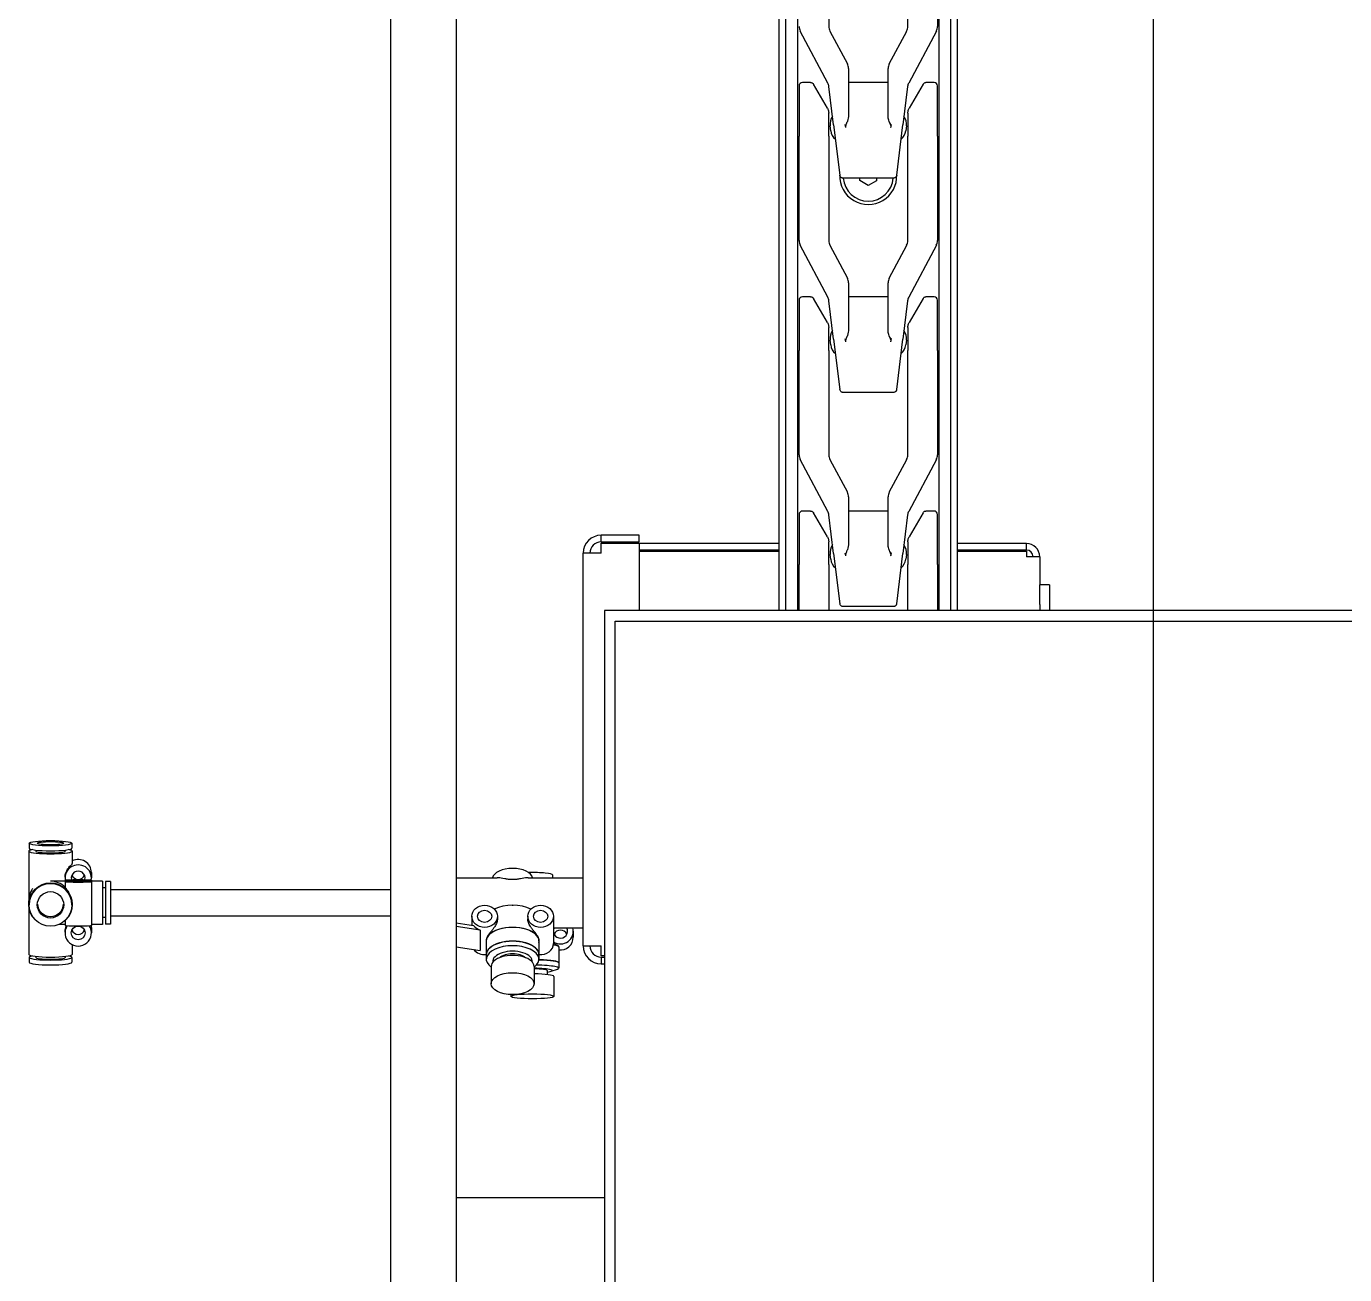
# Model space of a CAD drawing. Extents: x -3873 to 164127, y 7129 to 96529.
# Drawn here: x 42699 to 43099, y 41599.1 to 41977.8 of the extents above; entities that cross this region are included whole.
import ezdxf

# ---------------------------------------------------------------- set-up
doc = ezdxf.new("R2010")
doc.units = 0
for name, color, linetype in [('LAYOUT', 90, 'CONTINUOUS'), ('LAYOUT existing', 8, 'CONTINUOUS'), ('LAYOUT-KROMEKA', 1, 'CONTINUOUS')]:
    doc.layers.add(name, color=color, linetype=linetype)

# ---------------------------------------------------------------- blocks, each defined once
blk = doc.blocks.new('A$Ccf7c2aec')
at = {"layer": 'LAYOUT-KROMEKA'}
for p, q in [((3417.96, 1045.7), (3416.47, 1045.7)), ((3433.98, 1045.8), (3418.86, 1045.8)), ((3433.9, 1045.7), (3433.95, 1045.7)), ((3433.98, 1045.8), (3435.09, 1045.8)), ((3450.21, 1045.8), (3435.09, 1045.8)), ((3452.59, 1045.7), (3451.1, 1045.7)), ((3418.25, 1043.68), (3417.96, 1043.68)), ((3450.52, 1043.68), (3450.21, 1043.68)), ((3427.93, 1034.8), (3427.93, 1036.56)), ((3441.13, 1023.4), (3441.13, 1038.97)), ((3417.96, 1032.7), (3416.47, 1032.7)), ((3418.25, 1034.73), (3417.96, 1034.73)), ((3421.83, 1032.6), (3418.86, 1032.6)), ((3425.59, 1034.8), (3425.38, 1034.8)), ((3429.06, 1034.8), (3427.64, 1034.8)), ((3433.9, 1032.7), (3433.95, 1032.7)), ((3433.98, 1032.6), (3434.11, 1032.6)), ((3440.83, 1034.8), (3439.16, 1034.8)), ((3441.42, 1034.8), (3441.13, 1034.8)), ((3442.26, 1034.8), (3442.05, 1034.8)), ((3450.21, 1032.6), (3446.41, 1032.6)), ((3450.52, 1034.73), (3450.21, 1034.73)), ((3452.59, 1032.7), (3451.1, 1032.7)), ((3427.02, 1026.8), (3425.38, 1026.8)), ((3440.83, 1026.8), (3427.64, 1026.8)), ((3427.93, 1023.4), (3427.93, 1026.8)), ((3441.42, 1026.8), (3441.13, 1026.8)), ((3443.69, 1026.8), (3442.05, 1026.8)), ((3441.13, 1023.4), (3427.93, 1023.4)), ((3441.03, 1022.5), (3428.03, 1022.5)), ((3428.03, 1021), (3428.03, 1022.5)), ((3441.03, 1021), (3428.03, 1021)), ((3430.06, 1022.5), (3430.06, 1023.4)), ((3430.53, 1021), (3430.53, 936.1)), ((3438.53, 1021), (3438.53, 936.1)), ((3439.01, 1022.5), (3439.01, 1023.4)), ((3441.03, 1021), (3441.03, 1022.5)), ((3875.03, 936.1), (2775.03, 936.1)), ((3875.03, 916.1), (2775.03, 916.1)), ((3345.03, 871.1), (3345.03, 916.1)), ((3421.17, 916.1), (3420.07, 908.84)), ((3426.22, 908.84), (3427.32, 916.1)), ((3428.46, 916.1), (3427.66, 910.86)), ((3442.13, 916.1), (3442.13, 903.69)), ((3426.22, 908.84), (3420.07, 908.84)), ((3430.42, 911.4), (3427.74, 911.4)), ((3415.22, 905.5), (3409.98, 905.5)), ((3418.74, 907), (3417.39, 907)), ((3422.94, 907), (3418.82, 907)), ((3422.97, 907.05), (3422.94, 907.05)), ((3430.42, 903.6), (3429.68, 903.6)), ((3406.66, 899.5), (3406.13, 899.5)), ((3415.22, 892.5), (3409.98, 892.5)), ((3430.42, 894.4), (3429.68, 894.4)), ((3442.13, 894.31), (3442.13, 877.57)), ((3413.97, 888.5), (3412.73, 888.5)), ((3418.74, 891), (3417.39, 891)), ((3422.94, 891), (3418.82, 891)), ((3422.97, 890.95), (3422.94, 890.95)), ((3412.19, 886.5), (3406.13, 886.5)), ((3413.75, 887.32), (3414.4, 885.42)), ((3416.26, 885), (3414.7, 885)), ((3421.12, 885), (3416.36, 885)), ((3421.15, 884.95), (3421.12, 884.95)), ((3430.42, 886.6), (3422.16, 886.6)), ((3426.93, 886.6), (3426.93, 877.57)), ((3442.98, 886.9), (3442.13, 886.9)), ((3425.93, 880.6), (3424.06, 880.6)), ((3421.43, 877.57), (3421.43, 872.17)), ((3421.43, 877.57), (3540.63, 877.57)), ((3540.63, 872.17), (3540.63, 877.57)), ((3418.03, 872.17), (3416.03, 872.17)), ((3416.03, 872.17), (3416.03, 871.1)), ((3418.03, 872.17), (3418.03, 871.1)), ((3418.39, 871.1), (3418.39, 872.17)), ((3418.39, 872.17), (3421.43, 872.17)), ((3540.63, 872.17), (3543.68, 872.17)), ((3543.68, 872.17), (3543.68, 860.57)), ((3544.03, 872.17), (3544.03, 860.57)), ((3544.03, 872.17), (3546.03, 872.17)), ((3546.03, 860.57), (3546.03, 872.17)), ((3523.21, 871.1), (2763.21, 871.1)), ((3523.21, 321.1), (3523.21, 871.1)), ((2766.46, 867.85), (3519.96, 867.85)), ((3519.96, 867.85), (3519.96, 324.35)), ((3543.68, 860.57), (3523.21, 860.57)), ((3541.18, 860.57), (3541.18, 818.1)), ((3541.53, 818.1), (3541.53, 860.57)), ((3543.53, 818.1), (3543.53, 860.57)), ((3544.03, 860.57), (3546.03, 860.57)), ((3523.21, 818.1), (3881.03, 818.1)), ((3523.21, 816.1), (3881.03, 816.1)), ((3885.03, 812.6), (3523.21, 812.6)), ((3523.21, 812.1), (3537.13, 812.1)), ((3552.38, 812.1), (3537.13, 812.1)), ((3570.43, 812.1), (3602.13, 812.1)), ((3617.38, 812.1), (3602.13, 812.1)), ((3635.43, 812.1), (3667.13, 812.1)), ((3682.38, 812.1), (3667.13, 812.1)), ((3553.25, 803.36), (3569.02, 811.75)), ((3553.38, 808.59), (3553.38, 811.1)), ((3618.25, 803.36), (3634.02, 811.75)), ((3618.38, 808.59), (3618.38, 811.1)), ((3683.25, 803.36), (3699.02, 811.75)), ((3683.38, 808.59), (3683.38, 811.1)), ((3545.58, 803.5), (3552.88, 807.72)), ((3610.58, 803.5), (3617.88, 807.72)), ((3675.58, 803.5), (3682.88, 807.72)), ((3537.13, 803.1), (3523.21, 803.1)), ((3540.51, 801.6), (3525.26, 799.73)), ((3537.13, 803.1), (3544.08, 803.1)), ((3538.76, 802.49), (3540.24, 802.67)), ((3540.51, 801.6), (3552.21, 803.03)), ((3569.02, 802.75), (3559.06, 797.45)), ((3602.13, 803.1), (3570.43, 803.1)), ((3605.51, 801.6), (3590.26, 799.73)), ((3602.13, 803.1), (3609.08, 803.1)), ((3603.76, 802.49), (3605.24, 802.67)), ((3605.51, 801.6), (3617.21, 803.03)), ((3634.02, 802.75), (3624.06, 797.45)), ((3667.13, 803.1), (3635.43, 803.1)), ((3670.51, 801.6), (3655.26, 799.73)), ((3667.13, 803.1), (3674.08, 803.1)), ((3668.76, 802.49), (3670.24, 802.67)), ((3670.51, 801.6), (3682.21, 803.03)), ((3699.02, 802.75), (3689.06, 797.45)), ((3732.13, 803.1), (3700.43, 803.1)), ((3524.38, 783.47), (3524.38, 798.73)), ((3557.65, 797.1), (3543.53, 797.1)), ((3553.38, 785.1), (3553.38, 797.1)), ((3589.38, 783.47), (3589.38, 798.73)), ((3622.65, 797.1), (3608.53, 797.1)), ((3618.38, 785.1), (3618.38, 797.1)), ((3654.38, 783.47), (3654.38, 798.73)), ((3687.65, 797.1), (3673.53, 797.1)), ((3683.38, 785.1), (3683.38, 797.1)), ((3652.15, 791.17), (3653.65, 793.63)), ((3653.65, 793.63), (3654.38, 793.62)), ((3653.53, 788.64), (3652.15, 791.17)), ((3654.38, 788.61), (3653.53, 788.64)), ((3543.53, 785.1), (3557.65, 785.1)), ((3559.06, 784.75), (3569.02, 779.45)), ((3608.53, 785.1), (3622.65, 785.1)), ((3624.06, 784.75), (3634.02, 779.45)), ((3673.53, 785.1), (3687.65, 785.1)), ((3689.06, 784.75), (3699.02, 779.45)), ((3525.26, 782.47), (3540.51, 780.6)), ((3552.21, 779.17), (3540.51, 780.6)), ((3590.26, 782.47), (3605.51, 780.6)), ((3617.21, 779.17), (3605.51, 780.6)), ((3655.26, 782.47), (3670.51, 780.6)), ((3682.21, 779.17), (3670.51, 780.6)), ((3523.21, 779.1), (3537.13, 779.1)), ((3544.08, 779.1), (3537.13, 779.1)), ((3540.24, 779.53), (3538.76, 779.71)), ((3552.88, 774.48), (3545.58, 778.7)), ((3569.02, 770.45), (3553.25, 778.84)), ((3570.43, 779.1), (3602.13, 779.1)), ((3609.08, 779.1), (3602.13, 779.1)), ((3605.24, 779.53), (3603.76, 779.71)), ((3617.88, 774.48), (3610.58, 778.7)), ((3634.02, 770.45), (3618.25, 778.84)), ((3635.43, 779.1), (3667.13, 779.1)), ((3674.08, 779.1), (3667.13, 779.1)), ((3670.24, 779.53), (3668.76, 779.71)), ((3682.88, 774.48), (3675.58, 778.7)), ((3699.02, 770.45), (3683.25, 778.84)), ((3700.43, 779.1), (3732.13, 779.1)), ((3553.38, 771.1), (3553.38, 773.61)), ((3618.38, 771.1), (3618.38, 773.61)), ((3683.38, 771.1), (3683.38, 773.61)), ((3537.13, 770.1), (3523.21, 770.1)), ((3523.21, 769.6), (3885.03, 769.6)), ((3537.13, 770.1), (3552.38, 770.1)), ((3602.13, 770.1), (3570.43, 770.1)), ((3602.13, 770.1), (3617.38, 770.1)), ((3667.13, 770.1), (3635.43, 770.1)), ((3667.13, 770.1), (3682.38, 770.1)), ((3732.13, 770.1), (3700.43, 770.1)), ((3523.21, 766.1), (3881.03, 766.1)), ((3881.03, 764.1), (3523.21, 764.1)), ((3541.18, 764.1), (3541.18, 743.1)), ((3541.53, 743.1), (3541.53, 764.1)), ((3543.53, 743.1), (3543.53, 764.1)), ((3539.53, 739.1), (3539.53, 743.1)), ((3541.18, 743.1), (3539.53, 743.1)), ((3541.53, 743.1), (3543.53, 743.1)), ((3525.03, 739.1), (3523.21, 739.1)), ((3525.03, 736.1), (3523.21, 736.1)), ((3525.03, 739.1), (3531.03, 739.1)), ((3531.03, 736.1), (3525.03, 736.1)), ((3531.03, 736.1), (3531.03, 739.1)), ((3539.53, 739.1), (3531.03, 739.1))]:
    blk.add_line(p, q, dxfattribs=at)
for centre, radius, start, end in [((3421.43, 872.17), 5.4, 90, 180), ((3540.63, 872.17), 5.4, 0, 90), ((3421.43, 872.17), 3.4, 90, 180), ((3540.63, 872.17), 3.4, 0, 90), ((3552.38, 811.1), 1, 0, 90), ((3570.43, 809.1), 3, 90, 118), ((3617.38, 811.1), 1, 0, 90), ((3635.43, 809.1), 3, 90, 118), ((3682.38, 811.1), 1, 0, 90), ((3700.43, 809.1), 3, 90, 118), ((3539.25, 798.52), 4, 96.9958, 140.527), ((3540.73, 798.7), 4, 53.4646, 96.9958), ((3551.84, 806.01), 3, 276.9958, 298), ((3570.43, 800.1), 3, 90, 118), ((3604.25, 798.52), 4, 96.9958, 140.527), ((3605.73, 798.7), 4, 53.4646, 96.9958), ((3616.84, 806.01), 3, 276.9958, 298), ((3635.43, 800.1), 3, 90, 118), ((3669.25, 798.52), 4, 96.9958, 140.527), ((3670.73, 798.7), 4, 53.4646, 96.9958), ((3681.84, 806.01), 3, 276.9958, 298), ((3700.43, 800.1), 3, 90, 118), ((3557.65, 800.1), 3, 270, 298), ((3622.65, 800.1), 3, 270, 298), ((3655.03, 791.1), 8.65, 87.612, 272.388), ((3655.03, 791.1), 7.62, 94.8934, 265.1066), ((3687.65, 800.1), 3, 270, 298), ((3557.65, 782.1), 3, 62, 90), ((3622.65, 782.1), 3, 62, 90), ((3687.65, 782.1), 3, 62, 90), ((3539.25, 783.68), 4, 219.473, 263.0042), ((3540.73, 783.5), 4, 263.0042, 306.5354), ((3604.25, 783.68), 4, 219.473, 263.0042), ((3605.73, 783.5), 4, 263.0042, 306.5354), ((3669.25, 783.68), 4, 219.473, 263.0042), ((3670.73, 783.5), 4, 263.0042, 306.5354), ((3551.84, 776.19), 3, 62, 83.0042), ((3570.43, 782.1), 3, 242, 270), ((3616.84, 776.19), 3, 62, 83.0042), ((3635.43, 782.1), 3, 242, 270), ((3681.84, 776.19), 3, 62, 83.0042), ((3700.43, 782.1), 3, 242, 270), ((3552.38, 771.1), 1, 270, 0), ((3570.43, 773.1), 3, 242, 270), ((3617.38, 771.1), 1, 270, 0), ((3635.43, 773.1), 3, 242, 270), ((3682.38, 771.1), 1, 270, 0), ((3700.43, 773.1), 3, 242, 270), ((3539.53, 743.1), 4, 270, 0), ((3539.53, 743.1), 2, 270, 0)]:
    blk.add_arc(centre, radius, start, end, dxfattribs=at)
for centre, major_axis, ratio, start_param, end_param in [((3416.47, 1039.2), (0, -6.5), 0.124236, 3.141593, 6.283185), ((3417.96, 1039.2), (0, -6.5), 0.124236, 2.572443, 6.852335), ((3418.86, 1039.2), (0, -6.6), 0.124236, 3.141593, 6.283185), ((3433.95, 1039.2), (0, 6.5), 0.999386, 3.141593, 6.283185), ((3435.09, 1039.2), (0, 6.6), 0.999386, 5.674988, 6.283185), ((3450.21, 1039.2), (0, -6.6), 0.124236, 2.549181, 6.875597), ((3451.1, 1039.2), (0, -6.5), 0.124236, 3.141593, 6.283185), ((3417.96, 1039.2), (0, -4.47), 0.124236, 3.141593, 6.283185), ((3434.39, 1039.2), (0, 4), 0.999386, 0.062249, 3.079344), ((3450.21, 1039.2), (0, -4.47), 0.124236, 3.141593, 6.283185), ((3434.53, 1039.2), (-4.75, -4.75), 0.965567, 1.60895, 2.338678), ((3434.53, 1039.2), (-4.75, 4.75), 0.965567, 3.909474, 3.944507), ((3425.38, 1030.8), (0, 4), 0.992253, 5.69945, 10.008513), ((3427.02, 1030.8), (0, -2.1), 0.992253, 3.546034, 5.878744), ((3427.64, 1030.8), (0, -4), 0.035026, 3.141593, 6.283185), ((3442.05, 1030.8), (0, -4), 0.992253, 6.130541, 9.577422), ((3442.05, 1030.8), (0, 2.1), 0.992253, 2.897179, 6.527599), ((3443.69, 1030.8), (0, -2.1), 0.992253, 3.546034, 5.878744), ((3443.69, 1030.8), (0, -4), 0.992253, 0, 2.037562), ((3427.02, 1030.8), (0, -4), 0.992253, 0, 0.152644), ((3417.39, 899), (0, -8), 0.512775, 5.660817, 10.047146), ((3422.16, 907.5), (0, -3.9), 0.858523, 3.708384, 4.840948), ((3429.37, 907.5), (0, -3.9), 0.858523, 3.676113, 4.361267), ((3415.22, 899), (0, -6.5), 0.512775, 0, 3.141593), ((3416.76, 899), (0, -5.99), 0.512775, 6.206598, 9.501365), ((3418.74, 899), (0, -8), 0.512775, 0, 3.141593), ((3418.82, 899), (0, -8), 0.512775, 6.272721, 9.435242), ((3422.94, 899), (0, -8.05), 0.512775, 6.171672, 9.536291), ((3422.94, 899), (0, -8), 0.512775, 0, 3.141593), ((3429.64, 899), (0, 8.05), 0.512775, 3.949313, 5.475465), ((3441.83, 899), (0, -6.1), 0.512775, 0.096879, 3.044714), ((3416.76, 899), (0, 4.5), 0.512775, 3.637993, 5.786785), ((3412.19, 893), (0, -6.5), 0.11603, 0, 1.493797), ((3413.97, 893), (0, -5.99), 0.11603, 5.561522, 7.770473), ((3413.97, 893), (0, -4.5), 0.11603, 0, 1.459455), ((3442.98, 893), (0, -6.1), 0.11603, 0, 1.747089), ((3414.7, 893), (0, -8), 0.11603, 5.956446, 7.701611), ((3416.26, 893), (0, -8), 0.11603, 0, 1.319767), ((3416.36, 893), (0, -8), 0.11603, 6.229658, 7.601843), ((3422.16, 890.5), (0, -3.9), 0.858523, 4.58383, 6.283185), ((3424.06, 884.5), (0, -3.9), 0.993246, 4.58383, 6.283185), ((3421.12, 893), (0, -8.05), 0.11603, 6.171672, 6.942686), ((3421.12, 893), (0, -8), 0.11603, 0, 0.651713), ((3425.93, 884.5), (0, -3.9), 0.993246, 4.143779, 6.544596), ((3425.93, 884.5), (0, -2.15), 0.993246, 3.357678, 6.771122), ((3424.06, 884.5), (0, 2.15), 0.993246, 3.594287, 5.830491), ((3425.93, 884.5), (0, 2.15), 0.993246, 5.795249, 6.0671)]:
    blk.add_ellipse(centre, major_axis=major_axis, ratio=ratio, start_param=start_param, end_param=end_param, dxfattribs=at)
for centre, major_axis, ratio in [((3433.98, 1039.2), (0, -6.6), 0.999386), ((3433.9, 1039.2), (0, -6.5), 0.999386), ((3452.59, 1039.2), (0, -6.5), 0.124236), ((3433.9, 1039.2), (0, 4), 0.999386), ((3452.59, 1039.2), (0, 4), 0.124236), ((3425.38, 1030.8), (0, 2.1), 0.992253), ((3440.83, 1030.8), (0, -4), 0.035026), ((3440.83, 1030.8), (0, -2.1), 0.035026), ((3441.42, 1030.8), (0, -4), 0.035026), ((3441.42, 1030.8), (0, -2.1), 0.035026), ((3430.42, 907.5), (0, -3.9), 0.858523), ((3430.42, 907.5), (0, -2.15), 0.858523), ((3409.98, 899), (0, 6.5), 0.512775), ((3406.13, 893), (0, 6.5), 0.11603), ((3430.42, 890.5), (0, -3.9), 0.858523), ((3430.42, 890.5), (0, -2.15), 0.858523)]:
    blk.add_ellipse(centre, major_axis=major_axis, ratio=ratio, dxfattribs=at)
for points, knots in [([(3425.59, 1034.8), (3425.92, 1034.8), (3426.29, 1034.75), (3426.98, 1034.57), (3427.3, 1034.44), (3427.57, 1034.3)], [2.113186, 2.113186, 2.113186, 2.113186, 2.2147965, 2.2147965, 2.3143861, 2.3143861, 2.3143861, 2.3143861]), ([(3434.11, 1032.6), (3434.72, 1032.6), (3435.38, 1032.69), (3436.61, 1033.05), (3437.18, 1033.33), (3437.82, 1033.72), (3438, 1033.84), (3438.32, 1034.08), (3438.46, 1034.19), (3438.75, 1034.43), (3438.89, 1034.57), (3439.09, 1034.75), (3439.14, 1034.8), (3439.16, 1034.8)], [2.8175813, 2.8175813, 2.8175813, 2.8175813, 3.0001416, 3.0001416, 3.1827019, 3.1827019, 3.2507288, 3.2507288, 3.3187556, 3.3187556, 3.4203661, 3.4203661, 3.5219766, 3.5219766, 3.5219766, 3.5219766]), ([(3442.26, 1034.8), (3442.59, 1034.8), (3442.96, 1034.75), (3443.65, 1034.57), (3443.98, 1034.43), (3444.45, 1034.19), (3444.64, 1034.08), (3444.98, 1033.84), (3445.13, 1033.72), (3445.59, 1033.33), (3445.84, 1033.05), (3446.21, 1032.69), (3446.34, 1032.6), (3446.41, 1032.6)], [2.113186, 2.113186, 2.113186, 2.113186, 2.2147965, 2.2147965, 2.316407, 2.316407, 2.3844338, 2.3844338, 2.4524607, 2.4524607, 2.635021, 2.635021, 2.8175813, 2.8175813, 2.8175813, 2.8175813]), ([(3429.68, 903.6), (3429.32, 903.6), (3428.92, 903.67), (3428.11, 903.95), (3427.71, 904.16), (3427.11, 904.53), (3426.84, 904.72), (3426.35, 905.09), (3426.12, 905.28), (3425.34, 905.92), (3424.83, 906.34), (3423.86, 906.91), (3423.39, 907.05), (3422.97, 907.05)], [0.9292889, 0.9292889, 0.9292889, 0.9292889, 1.0543521, 1.0543521, 1.1794153, 1.1794153, 1.2682492, 1.2682492, 1.3570831, 1.3570831, 1.6078304, 1.6078304, 1.8585778, 1.8585778, 1.8585778, 1.8585778]), ([(3442.13, 894.31), (3442.13, 894.43), (3442.13, 894.56), (3442.08, 895.22), (3441.94, 895.88), (3441.74, 896.98), (3441.68, 897.37), (3441.58, 898.17), (3441.55, 898.58), (3441.55, 899.42), (3441.58, 899.83), (3441.68, 900.63), (3441.74, 901.02), (3441.94, 902.12), (3442.08, 902.78), (3442.13, 903.44), (3442.13, 903.57), (3442.13, 903.69)], [1.409638, 1.409638, 1.409638, 1.409638, 1.470967, 1.470967, 1.72143, 1.72143, 1.846662, 1.846662, 1.971894, 1.971894, 2.097126, 2.097126, 2.222358, 2.222358, 2.472822, 2.472822, 2.53415, 2.53415, 2.53415, 2.53415]), ([(3433.77, 899.13), (3433.77, 899.09), (3433.77, 899.04), (3433.77, 898.96), (3433.77, 898.91), (3433.77, 898.87)], [1.95876817, 1.95876817, 1.95876817, 1.95876817, 1.97189415, 1.97189415, 1.98502012, 1.98502012, 1.98502012, 1.98502012]), ([(3422.97, 890.95), (3423.39, 890.95), (3423.86, 891.09), (3424.83, 891.66), (3425.34, 892.08), (3426.12, 892.72), (3426.35, 892.91), (3426.84, 893.28), (3427.11, 893.47), (3427.71, 893.84), (3428.11, 894.05), (3428.92, 894.33), (3429.32, 894.4), (3429.68, 894.4)], [3.7171555, 3.7171555, 3.7171555, 3.7171555, 3.9679029, 3.9679029, 4.2186502, 4.2186502, 4.3074841, 4.3074841, 4.396318, 4.396318, 4.5213812, 4.5213812, 4.6464444, 4.6464444, 4.6464444, 4.6464444]), ([(3421.15, 884.95), (3421.25, 884.95), (3421.36, 885.09), (3421.68, 885.66), (3421.9, 886.08), (3422.28, 886.57), (3422.29, 886.58), (3422.3, 886.6)], [3.7171555, 3.7171555, 3.7171555, 3.7171555, 3.9679029, 3.9679029, 4.2186502, 4.2186502, 4.22702, 4.22702, 4.22702, 4.22702]), ([(3553.38, 808.59), (3553.38, 808.48), (3553.36, 808.36), (3553.29, 808.16), (3553.24, 808.06), (3553.11, 807.89), (3553.03, 807.81), (3552.92, 807.74), (3552.9, 807.73), (3552.88, 807.72)], [0.0000243, 0.0000243, 0.0000243, 0.0000243, 0.0328926, 0.0328926, 0.0653838, 0.0653838, 0.0978897, 0.0978897, 0.1042618, 0.1042618, 0.1042618, 0.1042618]), ([(3618.38, 808.59), (3618.38, 808.48), (3618.36, 808.36), (3618.29, 808.16), (3618.24, 808.06), (3618.11, 807.89), (3618.03, 807.81), (3617.92, 807.74), (3617.9, 807.73), (3617.88, 807.72)], [0.0000243, 0.0000243, 0.0000243, 0.0000243, 0.0328926, 0.0328926, 0.0653838, 0.0653838, 0.0978897, 0.0978897, 0.1042618, 0.1042618, 0.1042618, 0.1042618]), ([(3683.38, 808.59), (3683.38, 808.48), (3683.36, 808.36), (3683.29, 808.16), (3683.24, 808.06), (3683.11, 807.89), (3683.03, 807.81), (3682.92, 807.74), (3682.9, 807.73), (3682.88, 807.72)], [0.0000243, 0.0000243, 0.0000243, 0.0000243, 0.0328926, 0.0328926, 0.0653838, 0.0653838, 0.0978897, 0.0978897, 0.1042618, 0.1042618, 0.1042618, 0.1042618]), ([(3545.58, 803.5), (3545.27, 803.32), (3544.93, 803.2), (3544.57, 803.14), (3544.48, 803.13), (3544.39, 803.11), (3544.29, 803.11), (3544.22, 803.1), (3544.15, 803.1), (3544.08, 803.1)], [0, 0, 0, 0, 0.684637, 0.684637, 0.684637, 0.86523, 0.86523, 0.86523, 1, 1, 1, 1]), ([(3610.58, 803.5), (3610.27, 803.32), (3609.93, 803.2), (3609.57, 803.14), (3609.48, 803.13), (3609.39, 803.11), (3609.29, 803.11), (3609.22, 803.1), (3609.15, 803.1), (3609.08, 803.1)], [0, 0, 0, 0, 0.684637, 0.684637, 0.684637, 0.86523, 0.86523, 0.86523, 1, 1, 1, 1]), ([(3675.58, 803.5), (3675.27, 803.32), (3674.93, 803.2), (3674.57, 803.14), (3674.48, 803.13), (3674.39, 803.11), (3674.29, 803.11), (3674.22, 803.1), (3674.15, 803.1), (3674.08, 803.1)], [0, 0, 0, 0, 0.684637, 0.684637, 0.684637, 0.86523, 0.86523, 0.86523, 1, 1, 1, 1]), ([(3524.38, 798.73), (3524.38, 798.84), (3524.4, 798.95), (3524.47, 799.16), (3524.52, 799.25), (3524.65, 799.43), (3524.74, 799.5), (3524.92, 799.62), (3525.02, 799.67), (3525.14, 799.7), (3525.17, 799.71), (3525.2, 799.72), (3525.21, 799.72), (3525.23, 799.72), (3525.24, 799.72), (3525.25, 799.72), (3525.25, 799.72), (3525.25, 799.73), (3525.26, 799.73), (3525.26, 799.73), (3525.26, 799.73), (3525.26, 799.73), (3525.26, 799.73), (3525.26, 799.73), (3525.26, 799.73), (3525.26, 799.73), (3525.26, 799.73), (3525.26, 799.73), (3525.26, 799.73), (3525.26, 799.73), (3525.26, 799.73), (3525.26, 799.73)], [0.0000031, 0.0000031, 0.0000031, 0.0000031, 0.0324341, 0.0324341, 0.064942, 0.064942, 0.0974473, 0.0974473, 0.1299526, 0.1299526, 0.137103, 0.137103, 0.1406951, 0.1406951, 0.1424933, 0.1424933, 0.1433926, 0.1433926, 0.1438423, 0.1438423, 0.1440672, 0.1440672, 0.1441796, 0.1441796, 0.1442358, 0.1442358, 0.1442639, 0.1442639, 0.144278, 0.144278, 0.1443222, 0.1443222, 0.1443222, 0.1443222]), ([(3539.76, 797.88), (3540.04, 797.95), (3540.33, 798.02), (3540.61, 798.09), (3540.62, 798.1), (3540.62, 798.1), (3540.63, 798.1)], [0, 0, 0, 0, 0.971612, 0.971612, 0.971612, 1, 1, 1, 1]), ([(3539.76, 797.88), (3539.85, 797.91), (3539.94, 797.92), (3540.18, 797.92), (3540.31, 797.89), (3540.58, 797.8), (3540.71, 797.75), (3541.05, 797.62), (3541.26, 797.54), (3541.47, 797.46)], [-1.068908, -1.068908, -1.068908, -1.068908, -1.0410443, -1.0410443, -0.9974409, -0.9974409, -0.9538374, -0.9538374, -0.8852676, -0.8852676, -0.8852676, -0.8852676]), ([(3543.53, 797.1), (3542.96, 797.1), (3542.26, 797.21), (3541.61, 797.41), (3541.54, 797.44), (3541.47, 797.46)], [-0.3189368, -0.3189368, -0.3189368, -0.3189368, -0.1295167, -0.1295167, -0.1071311, -0.1071311, -0.1071311, -0.1071311]), ([(3589.38, 798.73), (3589.38, 798.84), (3589.4, 798.95), (3589.47, 799.16), (3589.52, 799.25), (3589.65, 799.43), (3589.74, 799.5), (3589.92, 799.62), (3590.02, 799.67), (3590.14, 799.7), (3590.17, 799.71), (3590.2, 799.72), (3590.21, 799.72), (3590.23, 799.72), (3590.24, 799.72), (3590.25, 799.72), (3590.25, 799.72), (3590.25, 799.73), (3590.26, 799.73), (3590.26, 799.73), (3590.26, 799.73), (3590.26, 799.73), (3590.26, 799.73), (3590.26, 799.73), (3590.26, 799.73), (3590.26, 799.73), (3590.26, 799.73), (3590.26, 799.73), (3590.26, 799.73), (3590.26, 799.73), (3590.26, 799.73), (3590.26, 799.73)], [0.0000031, 0.0000031, 0.0000031, 0.0000031, 0.0324341, 0.0324341, 0.064942, 0.064942, 0.0974473, 0.0974473, 0.1299526, 0.1299526, 0.137103, 0.137103, 0.1406951, 0.1406951, 0.1424933, 0.1424933, 0.1433926, 0.1433926, 0.1438423, 0.1438423, 0.1440672, 0.1440672, 0.1441796, 0.1441796, 0.1442358, 0.1442358, 0.1442639, 0.1442639, 0.144278, 0.144278, 0.1443048, 0.1443048, 0.1443048, 0.1443048]), ([(3604.76, 797.88), (3605.04, 797.95), (3605.33, 798.02), (3605.61, 798.09), (3605.62, 798.1), (3605.62, 798.1), (3605.63, 798.1)], [0, 0, 0, 0, 0.971612, 0.971612, 0.971612, 1, 1, 1, 1]), ([(3604.76, 797.88), (3604.85, 797.91), (3604.94, 797.92), (3605.18, 797.92), (3605.31, 797.89), (3605.58, 797.8), (3605.71, 797.75), (3606.05, 797.62), (3606.26, 797.54), (3606.47, 797.46)], [-1.068908, -1.068908, -1.068908, -1.068908, -1.0410443, -1.0410443, -0.9974409, -0.9974409, -0.9538374, -0.9538374, -0.8852676, -0.8852676, -0.8852676, -0.8852676]), ([(3608.53, 797.1), (3607.96, 797.1), (3607.26, 797.21), (3606.61, 797.41), (3606.54, 797.44), (3606.47, 797.46)], [-0.3189368, -0.3189368, -0.3189368, -0.3189368, -0.1295167, -0.1295167, -0.1071311, -0.1071311, -0.1071311, -0.1071311]), ([(3654.38, 798.73), (3654.38, 798.84), (3654.4, 798.95), (3654.47, 799.16), (3654.52, 799.25), (3654.65, 799.43), (3654.74, 799.5), (3654.92, 799.62), (3655.02, 799.67), (3655.14, 799.7), (3655.17, 799.71), (3655.2, 799.72), (3655.21, 799.72), (3655.23, 799.72), (3655.24, 799.72), (3655.25, 799.72), (3655.25, 799.72), (3655.25, 799.73), (3655.26, 799.73), (3655.26, 799.73), (3655.26, 799.73), (3655.26, 799.73), (3655.26, 799.73), (3655.26, 799.73), (3655.26, 799.73), (3655.26, 799.73), (3655.26, 799.73), (3655.26, 799.73), (3655.26, 799.73), (3655.26, 799.73), (3655.26, 799.73), (3655.26, 799.73)], [0.0000031, 0.0000031, 0.0000031, 0.0000031, 0.0324341, 0.0324341, 0.064942, 0.064942, 0.0974473, 0.0974473, 0.1299526, 0.1299526, 0.137103, 0.137103, 0.1406951, 0.1406951, 0.1424933, 0.1424933, 0.1433926, 0.1433926, 0.1438423, 0.1438423, 0.1440672, 0.1440672, 0.1441796, 0.1441796, 0.1442358, 0.1442358, 0.1442639, 0.1442639, 0.144278, 0.144278, 0.1443262, 0.1443262, 0.1443262, 0.1443262]), ([(3669.76, 797.88), (3670.04, 797.95), (3670.33, 798.02), (3670.61, 798.09), (3670.62, 798.1), (3670.62, 798.1), (3670.63, 798.1)], [0, 0, 0, 0, 0.971612, 0.971612, 0.971612, 1, 1, 1, 1]), ([(3669.76, 797.88), (3669.85, 797.91), (3669.94, 797.92), (3670.18, 797.92), (3670.31, 797.89), (3670.58, 797.8), (3670.71, 797.75), (3671.05, 797.62), (3671.26, 797.54), (3671.47, 797.46)], [-1.068908, -1.068908, -1.068908, -1.068908, -1.0410443, -1.0410443, -0.9974409, -0.9974409, -0.9538374, -0.9538374, -0.8852676, -0.8852676, -0.8852676, -0.8852676]), ([(3673.53, 797.1), (3672.96, 797.1), (3672.26, 797.21), (3671.61, 797.41), (3671.54, 797.44), (3671.47, 797.46)], [-0.3189368, -0.3189368, -0.3189368, -0.3189368, -0.1295167, -0.1295167, -0.1071311, -0.1071311, -0.1071311, -0.1071311]), ([(3541.47, 784.74), (3541.26, 784.66), (3541.05, 784.58), (3540.71, 784.45), (3540.58, 784.4), (3540.31, 784.31), (3540.18, 784.28), (3539.94, 784.28), (3539.85, 784.29), (3539.76, 784.32)], [0.8852676, 0.8852676, 0.8852676, 0.8852676, 0.9538374, 0.9538374, 0.9974409, 0.9974409, 1.0410443, 1.0410443, 1.068908, 1.068908, 1.068908, 1.068908]), ([(3540.63, 784.1), (3540.62, 784.1), (3540.62, 784.1), (3540.61, 784.11), (3540.33, 784.18), (3540.04, 784.25), (3539.76, 784.32)], [0, 0, 0, 0, 0.028388, 0.028388, 0.028388, 1, 1, 1, 1]), ([(3541.47, 784.74), (3541.51, 784.75), (3541.55, 784.76), (3541.83, 784.86), (3542.07, 784.92), (3542.68, 785.05), (3543.11, 785.1), (3543.53, 785.1)], [-0.4553156, -0.4553156, -0.4553156, -0.4553156, -0.4433521, -0.4433521, -0.371047, -0.371047, -0.2439974, -0.2439974, -0.2439974, -0.2439974]), ([(3606.47, 784.74), (3606.26, 784.66), (3606.05, 784.58), (3605.71, 784.45), (3605.58, 784.4), (3605.31, 784.31), (3605.18, 784.28), (3604.94, 784.28), (3604.85, 784.29), (3604.76, 784.32)], [0.8852676, 0.8852676, 0.8852676, 0.8852676, 0.9538374, 0.9538374, 0.9974409, 0.9974409, 1.0410443, 1.0410443, 1.068908, 1.068908, 1.068908, 1.068908]), ([(3605.63, 784.1), (3605.62, 784.1), (3605.62, 784.1), (3605.61, 784.11), (3605.33, 784.18), (3605.04, 784.25), (3604.76, 784.32)], [0, 0, 0, 0, 0.028388, 0.028388, 0.028388, 1, 1, 1, 1]), ([(3606.47, 784.74), (3606.51, 784.75), (3606.55, 784.76), (3606.83, 784.86), (3607.07, 784.92), (3607.68, 785.05), (3608.11, 785.1), (3608.53, 785.1)], [-0.4553156, -0.4553156, -0.4553156, -0.4553156, -0.4433521, -0.4433521, -0.371047, -0.371047, -0.2439974, -0.2439974, -0.2439974, -0.2439974]), ([(3671.47, 784.74), (3671.26, 784.66), (3671.05, 784.58), (3670.71, 784.45), (3670.58, 784.4), (3670.31, 784.31), (3670.18, 784.28), (3669.94, 784.28), (3669.85, 784.29), (3669.76, 784.32)], [0.8852676, 0.8852676, 0.8852676, 0.8852676, 0.9538374, 0.9538374, 0.9974409, 0.9974409, 1.0410443, 1.0410443, 1.068908, 1.068908, 1.068908, 1.068908]), ([(3670.63, 784.1), (3670.62, 784.1), (3670.62, 784.1), (3670.61, 784.11), (3670.33, 784.18), (3670.04, 784.25), (3669.76, 784.32)], [0, 0, 0, 0, 0.028388, 0.028388, 0.028388, 1, 1, 1, 1]), ([(3671.47, 784.74), (3671.51, 784.75), (3671.55, 784.76), (3671.83, 784.86), (3672.07, 784.92), (3672.68, 785.05), (3673.11, 785.1), (3673.53, 785.1)], [-0.4553156, -0.4553156, -0.4553156, -0.4553156, -0.4433521, -0.4433521, -0.371047, -0.371047, -0.2439974, -0.2439974, -0.2439974, -0.2439974]), ([(3525.26, 782.47), (3525.26, 782.47), (3525.26, 782.47), (3525.26, 782.47), (3525.26, 782.47), (3525.26, 782.47), (3525.26, 782.47), (3525.26, 782.47), (3525.26, 782.47), (3525.26, 782.47), (3525.26, 782.47), (3525.25, 782.47), (3525.25, 782.47), (3525.25, 782.48), (3525.24, 782.48), (3525.23, 782.48), (3525.22, 782.48), (3525.2, 782.48), (3525.18, 782.49), (3525.14, 782.5), (3525.11, 782.5), (3525.02, 782.53), (3524.96, 782.56), (3524.83, 782.63), (3524.76, 782.68), (3524.64, 782.79), (3524.59, 782.86), (3524.5, 783), (3524.46, 783.07), (3524.4, 783.25), (3524.38, 783.36), (3524.38, 783.47)], [0, 0, 0, 0, 0.0000293, 0.0000293, 0.0000666, 0.0000666, 0.0001413, 0.0001413, 0.0002906, 0.0002906, 0.0005892, 0.0005892, 0.0011863, 0.0011863, 0.0023805, 0.0023805, 0.0047676, 0.0047676, 0.0095318, 0.0095318, 0.018982, 0.018982, 0.0372887, 0.0372887, 0.0624815, 0.0624815, 0.0876743, 0.0876743, 0.1128671, 0.1128671, 0.1444966, 0.1444966, 0.1444966, 0.1444966]), ([(3590.26, 782.47), (3590.26, 782.47), (3590.26, 782.47), (3590.26, 782.47), (3590.26, 782.47), (3590.26, 782.47), (3590.26, 782.47), (3590.26, 782.47), (3590.26, 782.47), (3590.26, 782.47), (3590.26, 782.47), (3590.25, 782.47), (3590.25, 782.47), (3590.25, 782.48), (3590.24, 782.48), (3590.23, 782.48), (3590.22, 782.48), (3590.2, 782.48), (3590.18, 782.49), (3590.14, 782.5), (3590.11, 782.5), (3590.02, 782.53), (3589.96, 782.56), (3589.83, 782.63), (3589.76, 782.68), (3589.64, 782.79), (3589.59, 782.86), (3589.5, 783), (3589.46, 783.07), (3589.4, 783.25), (3589.38, 783.36), (3589.38, 783.47)], [0, 0, 0, 0, 0.0000293, 0.0000293, 0.0000666, 0.0000666, 0.0001413, 0.0001413, 0.0002906, 0.0002906, 0.0005892, 0.0005892, 0.0011863, 0.0011863, 0.0023805, 0.0023805, 0.0047676, 0.0047676, 0.0095318, 0.0095318, 0.018982, 0.018982, 0.0372887, 0.0372887, 0.0624815, 0.0624815, 0.0876743, 0.0876743, 0.1128671, 0.1128671, 0.1444966, 0.1444966, 0.1444966, 0.1444966]), ([(3655.26, 782.47), (3655.26, 782.47), (3655.26, 782.47), (3655.26, 782.47), (3655.26, 782.47), (3655.26, 782.47), (3655.26, 782.47), (3655.26, 782.47), (3655.26, 782.47), (3655.25, 782.47), (3655.25, 782.47), (3655.25, 782.48), (3655.24, 782.48), (3655.23, 782.48), (3655.22, 782.48), (3655.2, 782.48), (3655.18, 782.49), (3655.14, 782.5), (3655.11, 782.5), (3655.02, 782.53), (3654.96, 782.56), (3654.83, 782.63), (3654.76, 782.68), (3654.64, 782.79), (3654.59, 782.86), (3654.5, 783), (3654.46, 783.07), (3654.4, 783.25), (3654.38, 783.36), (3654.38, 783.47)], [0, 0, 0, 0, 0.0000488, 0.0000488, 0.0001235, 0.0001235, 0.0002728, 0.0002728, 0.0005714, 0.0005714, 0.0011685, 0.0011685, 0.0023627, 0.0023627, 0.0047498, 0.0047498, 0.009514, 0.009514, 0.0189642, 0.0189642, 0.0372709, 0.0372709, 0.0624637, 0.0624637, 0.0876565, 0.0876565, 0.1128493, 0.1128493, 0.1444788, 0.1444788, 0.1444788, 0.1444788]), ([(3544.08, 779.1), (3544.46, 779.1), (3544.84, 779.03), (3545.2, 778.88), (3545.33, 778.83), (3545.46, 778.77), (3545.58, 778.7)], [0, 0, 0, 0, 0.729999, 0.729999, 0.729999, 1, 1, 1, 1]), ([(3609.08, 779.1), (3609.46, 779.1), (3609.84, 779.03), (3610.2, 778.88), (3610.33, 778.83), (3610.46, 778.77), (3610.58, 778.7)], [0, 0, 0, 0, 0.729999, 0.729999, 0.729999, 1, 1, 1, 1]), ([(3674.08, 779.1), (3674.46, 779.1), (3674.84, 779.03), (3675.2, 778.88), (3675.33, 778.83), (3675.46, 778.77), (3675.58, 778.7)], [0, 0, 0, 0, 0.729999, 0.729999, 0.729999, 1, 1, 1, 1]), ([(3552.88, 774.48), (3552.98, 774.43), (3553.06, 774.36), (3553.21, 774.19), (3553.26, 774.1), (3553.35, 773.9), (3553.37, 773.79), (3553.38, 773.66), (3553.38, 773.64), (3553.38, 773.61)], [0, 0, 0, 0, 0.0323681, 0.0323681, 0.0648784, 0.0648784, 0.0973836, 0.0973836, 0.104244, 0.104244, 0.104244, 0.104244]), ([(3617.88, 774.48), (3617.98, 774.43), (3618.06, 774.36), (3618.21, 774.19), (3618.26, 774.1), (3618.35, 773.9), (3618.37, 773.79), (3618.38, 773.66), (3618.38, 773.64), (3618.38, 773.61)], [0, 0, 0, 0, 0.0323681, 0.0323681, 0.0648784, 0.0648784, 0.0973836, 0.0973836, 0.104244, 0.104244, 0.104244, 0.104244]), ([(3682.88, 774.48), (3682.98, 774.43), (3683.06, 774.36), (3683.21, 774.19), (3683.26, 774.1), (3683.35, 773.9), (3683.37, 773.79), (3683.38, 773.66), (3683.38, 773.64), (3683.38, 773.61)], [0, 0, 0, 0, 0.0323681, 0.0323681, 0.0648784, 0.0648784, 0.0973836, 0.0973836, 0.104244, 0.104244, 0.104244, 0.104244])]:
    blk.add_open_spline(points, degree=3, knots=knots, dxfattribs=at)

msp = doc.modelspace()

# ---------------------------------------------------------------- linework, layer by layer
at = {"layer": 'LAYOUT existing', "linetype": 'Continuous', "ltscale": 20}
msp.add_line((43040.87, 44479.05), (43040.88, 39599.04), dxfattribs=at)

# ---------------------------------------------------------------- block references
at = {"layer": 'LAYOUT', "color": 4, "linetype": 'Continuous', "ltscale": 20, "rotation": 90}
msp.add_blockref('A$Ccf7c2aec', (43745.56, 38277.35), dxfattribs=at)

doc.saveas('drawing.dxf')
